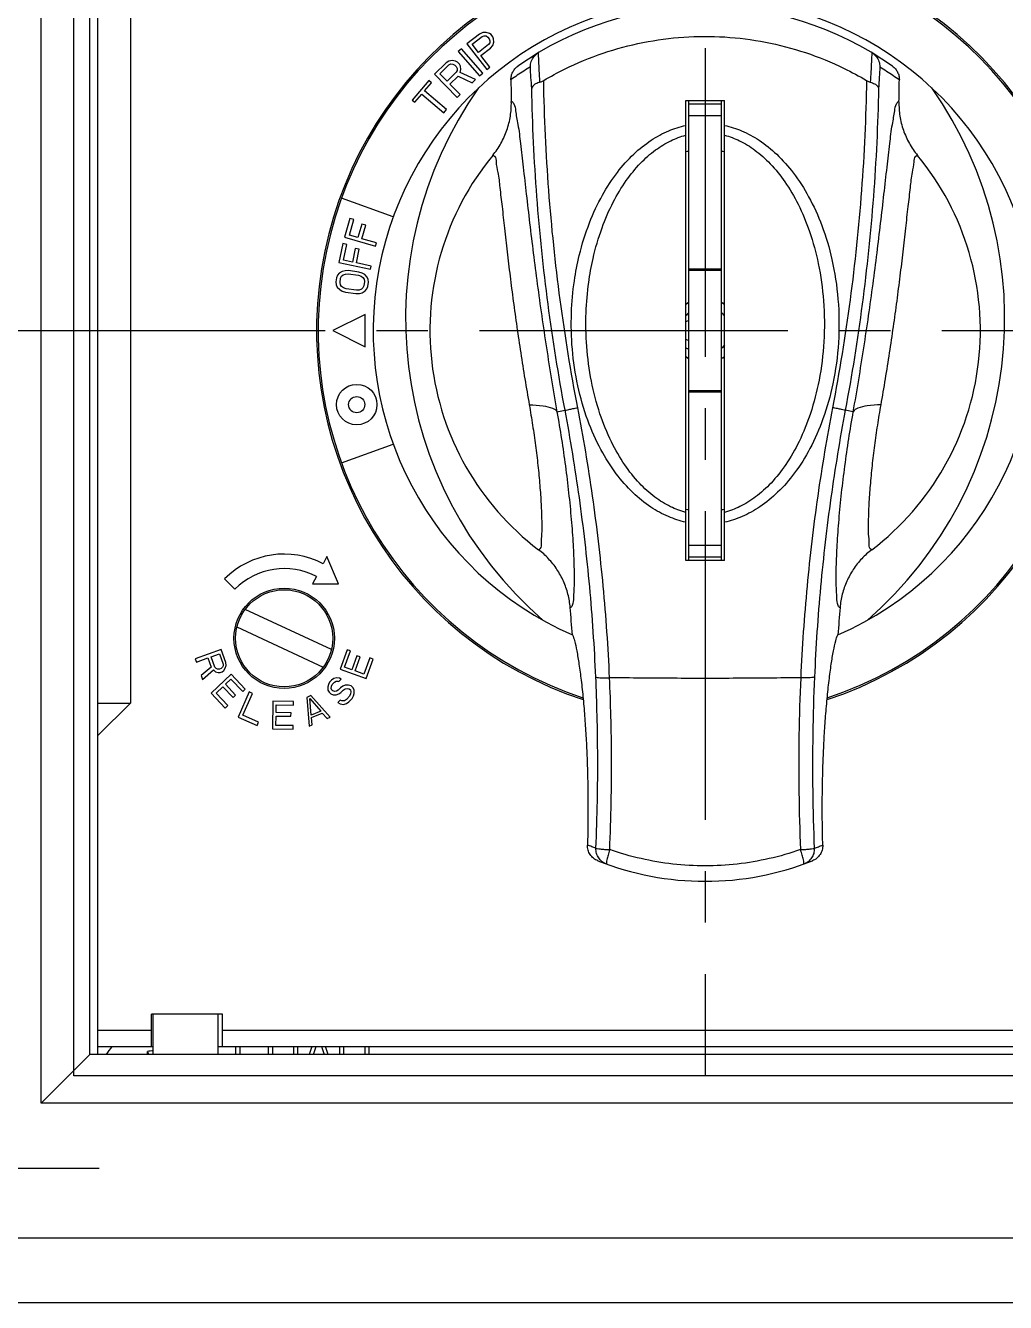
# Model space of a CAD drawing. Header units: millimetres. Extents: x -8980 to 16421, y 0 to 6237.
# Drawn here: x -6007.4 to -5946.9, y 3362.3 to 3441.2 of the extents above; entities that cross this region are included whole.
import ezdxf

# ---------------------------------------------------------------- set-up
doc = ezdxf.new("R2010")
doc.units = ezdxf.units.MM
doc.linetypes.add('CENTER2', pattern=[28.575, 19.05, -3.175, 3.175, -3.175])
doc.layers.add('CE', color=7, linetype='CENTER2')
doc.layers.add('D-HANDLE', color=3, linetype='Continuous')

# ---------------------------------------------------------------- blocks, each defined once
blk = doc.blocks.new('A$C42FF6926')
at = {"layer": 'CE', "ltscale": 15}
blk.add_line((-45, -51.7), (-37.432, -51.7), dxfattribs=at)
at = {"layer": 'D-HANDLE', "ltscale": 15}
for p, q in [((-39, -46), (-39, 46)), ((39, -46), (-39, -46))]:
    blk.add_line(p, q, dxfattribs=at)

msp = doc.modelspace()

# ---------------------------------------------------------------- linework, layer by layer
at = {"color": 1, "linetype": 'CENTER2'}
for p, q in [((-5965.462, 3468.348, 0), (-5965.462, 3376.348, 0)), ((-6236.583, 3422.348, 0), (-5913.462, 3422.348, 0))]:
    msp.add_line(p, q, dxfattribs=at)
at = {"layer": 'CE', "ltscale": 15}
msp.add_line((-6010.462, 3370.648, 0), (-6005.312, 3370.648, 0), dxfattribs=at)
at = {"layer": 'D-HANDLE', "ltscale": 15}
for p, q in [((-6006.462, 3374.648, 0), (-6006.462, 3470.048, 0)), ((-6003.462, 3377.648, 0), (-6003.462, 3467.048, 0)), ((-6002.962, 3377.648, 0), (-6002.962, 3467.048, 0)), ((-6000.962, 3445.348, 0), (-6000.962, 3399.348, 0)), ((-5979.393, 3440.651, 0), (-5980.183, 3440.037, 0)), ((-5979.855, 3440.023, 0), (-5979.229, 3440.508, 0)), ((-5979.202, 3440.745, 0), (-5979.393, 3440.651, 0)), ((-5979.229, 3440.508, 0), (-5979.105, 3440.551, 0)), ((-5978.992, 3440.746, 0), (-5979.202, 3440.745, 0)), ((-5979.105, 3440.551, 0), (-5978.987, 3440.535, 0)), ((-5978.789, 3440.689, 0), (-5978.992, 3440.746, 0)), ((-5978.987, 3440.535, 0), (-5978.875, 3440.46, 0)), ((-5978.875, 3440.46, 0), (-5978.797, 3440.359, 0)), ((-5978.765, 3440.115, 0), (-5978.838, 3440.004, 0)), ((-5978.797, 3440.359, 0), (-5978.752, 3440.233, 0)), ((-5978.678, 3440.613, 0), (-5978.789, 3440.689, 0)), ((-5978.752, 3440.233, 0), (-5978.765, 3440.115, 0)), ((-5978.574, 3440.479, 0), (-5978.678, 3440.613, 0)), ((-5978.576, 3439.939, 0), (-5978.522, 3440.142, 0)), ((-5978.528, 3440.353, 0), (-5978.574, 3440.479, 0)), ((-5978.522, 3440.142, 0), (-5978.528, 3440.353, 0)), ((-5980.518, 3439.736, 0), (-5980.706, 3439.571, 0)), ((-5980.706, 3439.571, 0), (-5979.389, 3438.066, 0)), ((-5979.201, 3438.231, 0), (-5980.518, 3439.736, 0)), ((-5980.183, 3440.037, 0), (-5978.955, 3438.458, 0)), ((-5979.463, 3439.519, 0), (-5979.855, 3440.023, 0)), ((-5978.838, 3440.004, 0), (-5979.463, 3439.519, 0)), ((-5979.306, 3439.317, 0), (-5978.714, 3439.777, 0)), ((-5978.758, 3438.611, 0), (-5979.306, 3439.317, 0)), ((-5978.714, 3439.777, 0), (-5978.576, 3439.939, 0)), ((-5981.467, 3438.868, 0), (-5982.178, 3438.166, 0)), ((-5981.851, 3438.19, 0), (-5981.287, 3438.746, 0)), ((-5981.288, 3438.984, 0), (-5981.467, 3438.868, 0)), ((-5981.08, 3439.01, 0), (-5981.288, 3438.984, 0)), ((-5981.287, 3438.746, 0), (-5981.169, 3438.803, 0)), ((-5981.169, 3438.803, 0), (-5981.049, 3438.801, 0)), ((-5980.871, 3438.977, 0), (-5981.08, 3439.01, 0)), ((-5981.049, 3438.801, 0), (-5980.93, 3438.74, 0)), ((-5980.93, 3438.74, 0), (-5980.841, 3438.649, 0)), ((-5980.752, 3438.915, 0), (-5980.871, 3438.977, 0)), ((-5980.841, 3438.649, 0), (-5980.781, 3438.529, 0)), ((-5980.781, 3438.529, 0), (-5980.78, 3438.409, 0)), ((-5980.633, 3438.794, 0), (-5980.752, 3438.915, 0)), ((-5980.573, 3438.674, 0), (-5980.633, 3438.794, 0)), ((-5980.542, 3438.465, 0), (-5980.573, 3438.674, 0)), ((-5978.955, 3438.458, 0), (-5978.758, 3438.611, 0)), ((-5982.529, 3437.786, 0), (-5983.551, 3436.576, 0)), ((-5982.367, 3437.649, 0), (-5982.529, 3437.786, 0)), ((-5982.178, 3438.166, 0), (-5980.774, 3436.742, 0)), ((-5981.403, 3437.735, 0), (-5981.851, 3438.19, 0)), ((-5980.839, 3438.291, 0), (-5981.403, 3437.735, 0)), ((-5981.223, 3437.554, 0), (-5980.719, 3438.051, 0)), ((-5980.78, 3438.409, 0), (-5980.839, 3438.291, 0)), ((-5980.719, 3438.051, 0), (-5979.854, 3437.649, 0)), ((-5980.601, 3438.287, 0), (-5980.542, 3438.465, 0)), ((-5979.647, 3437.854, 0), (-5980.601, 3438.287, 0)), ((-5979.854, 3437.649, 0), (-5979.647, 3437.854, 0)), ((-5979.389, 3438.066, 0), (-5979.201, 3438.231, 0)), ((-5983.388, 3436.439, 0), (-5982.958, 3436.949, 0)), ((-5982.958, 3436.949, 0), (-5981.592, 3435.796, 0)), ((-5982.797, 3437.14, 0), (-5982.367, 3437.649, 0)), ((-5981.431, 3435.987, 0), (-5982.797, 3437.14, 0)), ((-5980.596, 3436.917, 0), (-5981.223, 3437.554, 0)), ((-5980.774, 3436.742, 0), (-5980.596, 3436.917, 0)), ((-5983.551, 3436.576, 0), (-5983.388, 3436.439, 0)), ((-5966.662, 3408.148, 0), (-5966.662, 3436.548, 0)), ((-5966.662, 3436.548, 0), (-5964.262, 3436.548, 0)), ((-5966.462, 3408.148, 0), (-5966.462, 3436.548, 0)), ((-5966.462, 3436.348, 0), (-5964.462, 3436.348, 0)), ((-5964.462, 3436.548, 0), (-5964.462, 3408.148, 0)), ((-5964.262, 3408.148, 0), (-5964.262, 3436.548, 0)), ((-5981.592, 3435.796, 0), (-5981.431, 3435.987, 0)), ((-5966.462, 3435.613, 0), (-5964.462, 3435.613, 0)), ((-5984.721, 3429.358, 0), (-5987.921, 3430.522, 0)), ((-5987.405, 3429.266, 0), (-5987.736, 3428.113, 0)), ((-5987.436, 3428.234, 0), (-5987.16, 3429.196, 0)), ((-5987.16, 3429.196, 0), (-5987.405, 3429.266, 0)), ((-5986.665, 3428.915, 0), (-5986.904, 3428.082, 0)), ((-5986.42, 3428.845, 0), (-5986.665, 3428.915, 0)), ((-5986.659, 3428.011, 0), (-5986.42, 3428.845, 0)), ((-5987.835, 3427.718, 0), (-5988.084, 3426.544, 0)), ((-5987.585, 3427.665, 0), (-5987.835, 3427.718, 0)), ((-5987.793, 3426.687, 0), (-5987.585, 3427.665, 0)), ((-5987.736, 3428.113, 0), (-5985.814, 3427.561, 0)), ((-5986.904, 3428.082, 0), (-5987.436, 3428.234, 0)), ((-5985.759, 3427.753, 0), (-5986.659, 3428.011, 0)), ((-5985.814, 3427.561, 0), (-5985.759, 3427.753, 0)), ((-5987.252, 3426.572, 0), (-5987.793, 3426.687, 0)), ((-5987.072, 3427.419, 0), (-5987.252, 3426.572, 0)), ((-5986.822, 3427.366, 0), (-5987.072, 3427.419, 0)), ((-5987.002, 3426.518, 0), (-5986.822, 3427.366, 0)), ((-5988.063, 3425.889, 0), (-5988.165, 3425.768, 0)), ((-5988.084, 3426.544, 0), (-5986.128, 3426.128, 0)), ((-5987.876, 3425.998, 0), (-5988.063, 3425.889, 0)), ((-5987.699, 3426.041, 0), (-5987.876, 3425.998, 0)), ((-5987.483, 3426.045, 0), (-5987.699, 3426.041, 0)), ((-5986.851, 3425.958, 0), (-5987.483, 3426.045, 0)), ((-5986.086, 3426.324, 0), (-5987.002, 3426.518, 0)), ((-5986.645, 3425.896, 0), (-5986.851, 3425.958, 0)), ((-5986.485, 3425.807, 0), (-5986.645, 3425.896, 0)), ((-5986.128, 3426.128, 0), (-5986.086, 3426.324, 0)), ((-5964.462, 3426.136, 0), (-5966.462, 3426.136, 0)), ((-5964.462, 3426.06, 0), (-5966.462, 3426.06, 0)), ((-5988.23, 3425.609, 0), (-5988.267, 3425.345, 0)), ((-5988.267, 3425.345, 0), (-5988.247, 3425.174, 0)), ((-5988.247, 3425.174, 0), (-5988.181, 3425.03, 0)), ((-5988.165, 3425.768, 0), (-5988.23, 3425.609, 0)), ((-5988.014, 3425.31, 0), (-5987.977, 3425.574, 0)), ((-5987.99, 3425.172, 0), (-5988.014, 3425.31, 0)), ((-5987.919, 3425.062, 0), (-5987.99, 3425.172, 0)), ((-5987.977, 3425.574, 0), (-5987.917, 3425.701, 0)), ((-5987.917, 3425.701, 0), (-5987.819, 3425.788, 0)), ((-5987.819, 3425.788, 0), (-5987.684, 3425.837, 0)), ((-5987.684, 3425.837, 0), (-5987.51, 3425.847, 0)), ((-5987.51, 3425.847, 0), (-5986.878, 3425.76, 0)), ((-5986.878, 3425.76, 0), (-5986.714, 3425.704, 0)), ((-5986.714, 3425.704, 0), (-5986.597, 3425.62, 0)), ((-5986.538, 3425.108, 0), (-5986.598, 3424.981, 0)), ((-5986.597, 3425.62, 0), (-5986.526, 3425.51, 0)), ((-5986.502, 3425.372, 0), (-5986.538, 3425.108, 0)), ((-5986.526, 3425.51, 0), (-5986.502, 3425.372, 0)), ((-5986.335, 3425.652, 0), (-5986.485, 3425.807, 0)), ((-5986.268, 3425.508, 0), (-5986.335, 3425.652, 0)), ((-5986.285, 3425.073, 0), (-5986.249, 3425.337, 0)), ((-5986.249, 3425.337, 0), (-5986.268, 3425.508, 0)), ((-5988.181, 3425.03, 0), (-5988.03, 3424.875, 0)), ((-5988.03, 3424.875, 0), (-5987.871, 3424.786, 0)), ((-5987.801, 3424.978, 0), (-5987.919, 3425.062, 0)), ((-5987.871, 3424.786, 0), (-5987.665, 3424.724, 0)), ((-5987.637, 3424.922, 0), (-5987.801, 3424.978, 0)), ((-5987.665, 3424.724, 0), (-5987.032, 3424.637, 0)), ((-5987.005, 3424.835, 0), (-5987.637, 3424.922, 0)), ((-5987.032, 3424.637, 0), (-5986.817, 3424.641, 0)), ((-5986.832, 3424.845, 0), (-5987.005, 3424.835, 0)), ((-5986.696, 3424.894, 0), (-5986.832, 3424.845, 0)), ((-5986.817, 3424.641, 0), (-5986.639, 3424.684, 0)), ((-5986.598, 3424.981, 0), (-5986.696, 3424.894, 0)), ((-5986.639, 3424.684, 0), (-5986.452, 3424.793, 0)), ((-5986.452, 3424.793, 0), (-5986.35, 3424.914, 0)), ((-5986.35, 3424.914, 0), (-5986.285, 3425.073, 0)), ((-5986.462, 3423.348, 0), (-5988.462, 3422.348, 0)), ((-5986.462, 3421.348, 0), (-5986.462, 3423.348, 0)), ((-5988.462, 3422.348, 0), (-5986.462, 3421.348, 0)), ((-5966.462, 3418.636, 0), (-5964.462, 3418.636, 0)), ((-5966.462, 3418.56, 0), (-5964.462, 3418.56, 0)), ((-5974.612, 3417.33, 0), (-5974.115, 3417.423, 0)), ((-5956.313, 3417.33, 0), (-5956.81, 3417.423, 0)), ((-5987.921, 3414.174, 0), (-5984.722, 3415.338, 0)), ((-5964.462, 3409.083, 0), (-5966.462, 3409.083, 0)), ((-5988.82, 3408.394, 0), (-5989.05, 3407.955, 0)), ((-5988.104, 3406.707, 0), (-5988.82, 3408.394, 0)), ((-5964.262, 3408.148, 0), (-5966.662, 3408.148, 0)), ((-5964.462, 3408.348, 0), (-5966.462, 3408.348, 0)), ((-5995.139, 3407.025, 0), (-5994.503, 3406.389, 0)), ((-5989.468, 3407.157, 0), (-5989.704, 3406.707, 0)), ((-5989.704, 3406.707, 0), (-5988.104, 3406.707, 0)), ((-5988.545, 3402.648, 0), (-5993.871, 3405.136, 0)), ((-5994.379, 3404.048, 0), (-5989.053, 3401.56, 0)), ((-5995.359, 3402.654, 0), (-5996.957, 3402.076, 0)), ((-5995.967, 3402.208, 0), (-5995.456, 3402.393, 0)), ((-5995.456, 3402.393, 0), (-5995.227, 3401.76, 0)), ((-5995.069, 3401.855, 0), (-5995.359, 3402.654, 0)), ((-5987.575, 3402.638, 0), (-5988.003, 3401.437, 0)), ((-5987.727, 3401.565, 0), (-5987.37, 3402.565, 0)), ((-5987.37, 3402.565, 0), (-5987.575, 3402.638, 0)), ((-5986.975, 3402.274, 0), (-5987.284, 3401.407, 0)), ((-5986.771, 3402.201, 0), (-5986.975, 3402.274, 0)), ((-5996.957, 3402.076, 0), (-5996.885, 3401.876, 0)), ((-5996.885, 3401.876, 0), (-5996.171, 3402.135, 0)), ((-5995.966, 3401.568, 0), (-5996.584, 3401.044, 0)), ((-5996.171, 3402.135, 0), (-5995.966, 3401.568, 0)), ((-5995.738, 3401.576, 0), (-5995.967, 3402.208, 0)), ((-5995.668, 3401.488, 0), (-5995.738, 3401.576, 0)), ((-5995.575, 3401.446, 0), (-5995.668, 3401.488, 0)), ((-5995.461, 3401.45, 0), (-5995.575, 3401.446, 0)), ((-5995.359, 3401.486, 0), (-5995.461, 3401.45, 0)), ((-5995.269, 3401.557, 0), (-5995.359, 3401.486, 0)), ((-5995.225, 3401.648, 0), (-5995.269, 3401.557, 0)), ((-5995.227, 3401.76, 0), (-5995.225, 3401.648, 0)), ((-5995.197, 3401.357, 0), (-5995.097, 3401.506, 0)), ((-5995.097, 3401.506, 0), (-5995.043, 3401.676, 0)), ((-5995.043, 3401.676, 0), (-5995.069, 3401.855, 0)), ((-5987.284, 3401.407, 0), (-5987.727, 3401.565, 0)), ((-5987.08, 3401.334, 0), (-5986.771, 3402.201, 0)), ((-5986.178, 3402.14, 0), (-5986.535, 3401.139, 0)), ((-5986.402, 3400.866, 0), (-5985.974, 3402.067, 0)), ((-5985.974, 3402.067, 0), (-5986.178, 3402.14, 0)), ((-5996.584, 3401.044, 0), (-5996.499, 3400.81, 0)), ((-5996.499, 3400.81, 0), (-5995.826, 3401.393, 0)), ((-5994.738, 3401.137, 0), (-5995.975, 3399.971, 0)), ((-5995.826, 3401.393, 0), (-5995.709, 3401.285, 0)), ((-5995.709, 3401.285, 0), (-5995.537, 3401.234, 0)), ((-5995.537, 3401.234, 0), (-5995.423, 3401.237, 0)), ((-5995.423, 3401.237, 0), (-5995.287, 3401.287, 0)), ((-5995.287, 3401.287, 0), (-5995.197, 3401.357, 0)), ((-5995.092, 3400.511, 0), (-5994.75, 3400.834, 0)), ((-5994.75, 3400.834, 0), (-5994.021, 3400.061, 0)), ((-5993.863, 3400.209, 0), (-5994.738, 3401.137, 0)), ((-5988.54, 3400.764, 0), (-5988.66, 3400.634, 0)), ((-5988.393, 3400.869, 0), (-5988.54, 3400.764, 0)), ((-5988.217, 3400.9, 0), (-5988.393, 3400.869, 0)), ((-5988.356, 3400.643, 0), (-5988.258, 3400.696, 0)), ((-5988.258, 3400.696, 0), (-5988.157, 3400.699, 0)), ((-5988.039, 3400.879, 0), (-5988.217, 3400.9, 0)), ((-5988.157, 3400.699, 0), (-5988.079, 3400.676, 0)), ((-5988.079, 3400.676, 0), (-5987.935, 3400.832, 0)), ((-5987.935, 3400.832, 0), (-5988.039, 3400.879, 0)), ((-5988.003, 3401.437, 0), (-5986.402, 3400.866, 0)), ((-5986.535, 3401.139, 0), (-5987.08, 3401.334, 0)), ((-5995.975, 3399.971, 0), (-5995.101, 3399.044, 0)), ((-5995.671, 3399.966, 0), (-5995.25, 3400.362, 0)), ((-5994.943, 3399.192, 0), (-5995.671, 3399.966, 0)), ((-5995.25, 3400.362, 0), (-5994.619, 3399.692, 0)), ((-5994.461, 3399.841, 0), (-5995.092, 3400.511, 0)), ((-5993.62, 3400.037, 0), (-5994.306, 3398.482, 0)), ((-5994.024, 3398.595, 0), (-5993.425, 3399.951, 0)), ((-5994.021, 3400.061, 0), (-5993.863, 3400.209, 0)), ((-5993.425, 3399.951, 0), (-5993.62, 3400.037, 0)), ((-5988.73, 3400.506, 0), (-5988.773, 3400.352, 0)), ((-5988.773, 3400.352, 0), (-5988.763, 3400.15, 0)), ((-5988.763, 3400.15, 0), (-5988.681, 3400.026, 0)), ((-5988.66, 3400.634, 0), (-5988.73, 3400.506, 0)), ((-5988.681, 3400.026, 0), (-5988.575, 3399.928, 0)), ((-5988.575, 3399.928, 0), (-5988.444, 3399.855, 0)), ((-5988.565, 3400.257, 0), (-5988.546, 3400.384, 0)), ((-5988.51, 3400.157, 0), (-5988.565, 3400.257, 0)), ((-5988.546, 3400.384, 0), (-5988.501, 3400.487, 0)), ((-5988.457, 3400.108, 0), (-5988.51, 3400.157, 0)), ((-5988.501, 3400.487, 0), (-5988.356, 3400.643, 0)), ((-5988.353, 3400.06, 0), (-5988.457, 3400.108, 0)), ((-5988.228, 3400.089, 0), (-5988.353, 3400.06, 0)), ((-5988.242, 3399.861, 0), (-5988.093, 3399.916, 0)), ((-5988.129, 3400.143, 0), (-5988.228, 3400.089, 0)), ((-5987.985, 3400.299, 0), (-5988.129, 3400.143, 0)), ((-5988.093, 3399.916, 0), (-5987.97, 3399.995, 0)), ((-5987.838, 3400.404, 0), (-5987.985, 3400.299, 0)), ((-5987.97, 3399.995, 0), (-5987.826, 3400.151, 0)), ((-5987.689, 3400.459, 0), (-5987.838, 3400.404, 0)), ((-5987.826, 3400.151, 0), (-5987.703, 3400.231, 0)), ((-5987.703, 3400.231, 0), (-5987.578, 3400.26, 0)), ((-5987.486, 3400.465, 0), (-5987.689, 3400.459, 0)), ((-5987.578, 3400.26, 0), (-5987.45, 3400.238, 0)), ((-5987.332, 3400.418, 0), (-5987.486, 3400.465, 0)), ((-5987.45, 3400.238, 0), (-5987.37, 3400.164, 0)), ((-5987.358, 3399.911, 0), (-5987.427, 3399.783, 0)), ((-5987.37, 3400.164, 0), (-5987.339, 3400.038, 0)), ((-5987.339, 3400.038, 0), (-5987.358, 3399.911, 0)), ((-5987.199, 3400.296, 0), (-5987.332, 3400.418, 0)), ((-5987.141, 3400.145, 0), (-5987.199, 3400.296, 0)), ((-5987.174, 3399.79, 0), (-5987.131, 3399.943, 0)), ((-5987.131, 3399.943, 0), (-5987.141, 3400.145, 0)), ((-6002.962, 3399.348, 0), (-6000.962, 3399.348, 0)), ((-6000.962, 3399.348, 0), (-6002.962, 3397.348, 0)), ((-5995.101, 3399.044, 0), (-5994.943, 3399.192, 0)), ((-5994.619, 3399.692, 0), (-5994.461, 3399.841, 0)), ((-5992.162, 3399.459, 0), (-5992.189, 3397.759, 0)), ((-5990.887, 3399.438, 0), (-5992.162, 3399.459, 0)), ((-5991.96, 3398.768, 0), (-5991.953, 3399.238, 0)), ((-5991.953, 3399.238, 0), (-5990.89, 3399.221, 0)), ((-5990.89, 3399.221, 0), (-5990.887, 3399.438, 0)), ((-5989.807, 3399.814, 0), (-5990.067, 3399.703, 0)), ((-5990.067, 3399.703, 0), (-5989.924, 3397.917, 0)), ((-5989.88, 3399.626, 0), (-5989.205, 3398.851, 0)), ((-5989.792, 3398.602, 0), (-5989.88, 3399.626, 0)), ((-5988.62, 3398.471, 0), (-5989.807, 3399.814, 0)), ((-5988.444, 3399.855, 0), (-5988.242, 3399.861, 0)), ((-5987.998, 3399.539, 0), (-5988.142, 3399.383, 0)), ((-5988.142, 3399.383, 0), (-5988.012, 3399.311, 0)), ((-5988.012, 3399.311, 0), (-5987.807, 3399.266, 0)), ((-5987.894, 3399.491, 0), (-5987.998, 3399.539, 0)), ((-5987.743, 3399.495, 0), (-5987.894, 3399.491, 0)), ((-5987.807, 3399.266, 0), (-5987.607, 3399.322, 0)), ((-5987.62, 3399.575, 0), (-5987.743, 3399.495, 0)), ((-5987.427, 3399.783, 0), (-5987.62, 3399.575, 0)), ((-5987.607, 3399.322, 0), (-5987.461, 3399.427, 0)), ((-5987.461, 3399.427, 0), (-5987.268, 3399.635, 0)), ((-5987.268, 3399.635, 0), (-5987.174, 3399.79, 0)), ((-5994.306, 3398.482, 0), (-5993.139, 3397.967, 0)), ((-5993.052, 3398.166, 0), (-5994.024, 3398.595, 0)), ((-5991.973, 3397.973, 0), (-5991.964, 3398.551, 0)), ((-5991.964, 3398.551, 0), (-5991.043, 3398.537, 0)), ((-5991.04, 3398.753, 0), (-5991.96, 3398.768, 0)), ((-5991.043, 3398.537, 0), (-5991.04, 3398.753, 0)), ((-5989.205, 3398.851, 0), (-5989.792, 3398.602, 0)), ((-5989.768, 3398.455, 0), (-5989.116, 3398.732, 0)), ((-5989.729, 3398, 0), (-5989.768, 3398.455, 0)), ((-5989.116, 3398.732, 0), (-5988.816, 3398.388, 0)), ((-5988.816, 3398.388, 0), (-5988.62, 3398.471, 0)), ((-5993.139, 3397.967, 0), (-5993.052, 3398.166, 0)), ((-5992.189, 3397.759, 0), (-5990.914, 3397.739, 0)), ((-5990.911, 3397.956, 0), (-5991.973, 3397.973, 0)), ((-5990.914, 3397.739, 0), (-5990.911, 3397.956, 0)), ((-5989.924, 3397.917, 0), (-5989.729, 3398, 0)), ((-5995.262, 3380.148, 0), (-5999.662, 3380.148, 0)), ((-5999.662, 3378.148, 0), (-5999.662, 3380.148, 0)), ((-5999.562, 3377.648, 0), (-5999.562, 3380.148, 0)), ((-5995.562, 3380.148, 0), (-5995.562, 3377.648, 0)), ((-5995.262, 3378.148, 0), (-5995.262, 3380.148, 0)), ((-6002.962, 3379.148, 0), (-5999.662, 3379.148, 0)), ((-5995.262, 3379.148, 0), (-5927.962, 3379.148, 0)), ((-6002.962, 3378.148, 0), (-5999.562, 3378.148, 0)), ((-5999.896, 3377.838, 0), (-5999.844, 3377.648, 0)), ((-5995.562, 3378.148, 0), (-5927.962, 3378.148, 0)), ((-5994.462, 3378.148, 0), (-5994.462, 3377.648, 0)), ((-5994.187, 3377.648, 0), (-5994.187, 3378.148, 0)), ((-5992.436, 3378.148, 0), (-5992.446, 3378.099, 0)), ((-5992.446, 3378.099, 0), (-5992.446, 3377.648, 0)), ((-5992.171, 3377.648, 0), (-5992.171, 3378.099, 0)), ((-5990.899, 3378.148, 0), (-5990.887, 3378.099, 0)), ((-5990.887, 3378.099, 0), (-5990.887, 3377.648, 0)), ((-5990.612, 3377.648, 0), (-5990.612, 3378.099, 0)), ((-5989.746, 3378.148, 0), (-5989.912, 3377.648, 0)), ((-5989.659, 3377.648, 0), (-5989.496, 3378.148, 0)), ((-5989.162, 3378.148, 0), (-5988.998, 3377.648, 0)), ((-5988.746, 3377.648, 0), (-5988.912, 3378.148, 0)), ((-5988.046, 3378.148, 0), (-5988.046, 3377.648, 0)), ((-5987.771, 3377.648, 0), (-5987.771, 3378.148, 0)), ((-5986.499, 3378.148, 0), (-5986.487, 3378.099, 0)), ((-5986.487, 3378.099, 0), (-5986.487, 3377.648, 0)), ((-5986.212, 3377.648, 0), (-5986.212, 3378.099, 0)), ((-6006.462, 3374.648, 0), (-6003.462, 3377.648, 0)), ((-5927.462, 3377.648, 0), (-6003.462, 3377.648, 0)), ((-5924.462, 3374.648, 0), (-6006.462, 3374.648, 0)), ((-6014.462, 3366.348, 0), (-5916.462, 3366.348, 0)), ((-6018.462, 3362.348, 0), (-5912.462, 3362.348, 0))]:
    msp.add_line(p, q, dxfattribs=at)
at = {"layer": 'D-HANDLE', "ltscale": 15, "elevation": 0}
for points in [[(-5966.462, 3424.08), (-5966.572, 3424.012), (-5966.662, 3423.947)], [(-5966.462, 3424.08), (-5966.571, 3424.012), (-5966.662, 3423.947)], [(-5966.462, 3424.079), (-5966.555, 3424.023), (-5966.662, 3423.948)], [(-5966.462, 3424.079), (-5966.546, 3424.029), (-5966.658, 3423.951), (-5966.662, 3423.948)], [(-5964.262, 3423.947), (-5964.354, 3424.013), (-5964.462, 3424.08)], [(-5964.274, 3423.957), (-5964.38, 3424.03), (-5964.462, 3424.079)], [(-5964.262, 3423.948), (-5964.371, 3424.024), (-5964.462, 3424.079)], [(-5964.262, 3423.948), (-5964.362, 3424.018), (-5964.462, 3424.079)], [(-5964.262, 3423.947), (-5964.276, 3423.959), (-5964.387, 3424.034), (-5964.462, 3424.079)], [(-5964.262, 3423.948), (-5964.267, 3423.952), (-5964.379, 3424.029), (-5964.462, 3424.079)], [(-5964.262, 3421.45), (-5964.304, 3421.395), (-5964.376, 3421.313), (-5964.455, 3421.237), (-5964.462, 3421.23)], [(-5964.262, 3421.449), (-5964.31, 3421.388), (-5964.383, 3421.307), (-5964.462, 3421.231), (-5964.462, 3421.23)], [(-5964.262, 3421.449), (-5964.316, 3421.381), (-5964.389, 3421.3), (-5964.462, 3421.23)], [(-5964.262, 3421.449), (-5964.322, 3421.374), (-5964.396, 3421.293), (-5964.462, 3421.231)], [(-5964.462, 3421.231), (-5964.451, 3421.24), (-5964.377, 3421.313), (-5964.308, 3421.391)], [(-5966.662, 3420.749), (-5966.566, 3420.68), (-5966.462, 3420.616)], [(-5966.662, 3420.749), (-5966.575, 3420.686), (-5966.462, 3420.616)], [(-5966.662, 3420.748), (-5966.558, 3420.675), (-5966.462, 3420.617)], [(-5966.662, 3420.748), (-5966.662, 3420.748), (-5966.55, 3420.669), (-5966.462, 3420.617)], [(-5964.462, 3420.617), (-5964.374, 3420.67), (-5964.262, 3420.748)], [(-5964.462, 3420.617), (-5964.383, 3420.665), (-5964.27, 3420.742), (-5964.262, 3420.748)]]:
    msp.add_lwpolyline(points, dxfattribs=at)
at = {"layer": 'D-HANDLE', "ltscale": 15}
for centre, radius in [((-5986.982, 3417.774, 0), 1.25), ((-5986.982, 3417.774, 0), 0.5), ((-5991.462, 3403.348, 0), 3.1), ((-5991.462, 3403.348, 0), 3)]:
    msp.add_circle(centre, radius, dxfattribs=at)
for centre, radius, start, end in [((-5965.462, 3422.348, 0), 24, 288.29949, 251.70047), ((-5965.462, 3422.348, 0), 23.9, 288.40528, 251.59475), ((-5965.462, 3422.348, 0), 20.5, 92.26954, 246.41916), ((-5965.462, 3422.348, 0), 20.5, 293.58084, 87.73046), ((-5965.462, 3422.348, 0), 20, 54.64703, 125.35297), ((-5857.466, 3439.271, 0), 120, 180.68779, 181.33674), ((-6073.459, 3439.271, 0), 120, 358.66326, 359.31221), ((-5959.248, 3423.104, 0), 24.714, 144.87671, 228.99966), ((-5971.676, 3423.104, 0), 24.714, 311.00034, 35.12329), ((-5965.462, 3422.348, 0), 17, 140.50146, 232.72962), ((-5965.462, 3422.348, 0), 11.1, 95.17156, 96.20947), ((-5965.462, 3422.348, 0), 11.1, 83.79053, 84.82844), ((-5965.462, 3422.348, 0), 17, 307.27038, 39.49854), ((-5965.462, 3422.348, 0), 2, 120.00205, 126.87768), ((-5965.462, 3422.348, 0), 2, 53.11284, 59.99641), ((-5965.462, 3422.348, 0), 1.5, 131.81335, 143.15902), ((-5966.337, 3422.348, 0), 0.625, 101.547, 121.35913), ((-5965.462, 3422.348, 0), 1.5, 36.83324, 48.17839), ((-5966.337, 3422.348, 0), 0.625, 238.64087, 258.453), ((-5966.337, 3422.348, 0), 1.125, 253.20519, 263.61613), ((-5965.462, 3422.348, 0), 1.5, 311.83196, 323.17532), ((-5965.462, 3422.348, 0), 11.1, 263.88981, 264.82844), ((-5965.462, 3422.348, 0), 11.1, 275.17156, 276.11017), ((-5991.462, 3403.348, 0), 5.2, 62.36195, 135), ((-5991.462, 3403.348, 0), 4.3, 62.36195, 135), ((-6093.364, 3395.087, 0), 120, 4.04874, 4.8604), ((-5837.561, 3395.087, 0), 120, 175.1396, 175.95126), ((-5965.462, 3406.348, 0), 18, 248.3979, 291.6021), ((-5999.462, 3375.848, 0), 3.5, 138.91692, 149.04994), ((-5999.462, 3375.848, 0), 2.036, 92.81475, 102.30653)]:
    msp.add_arc(centre, radius, start, end, dxfattribs=at)
for points, start_tangent, end_tangent in [([(-5975.432, 3437.785, 0), (-5974.148, 3438.483, 0), (-5971.767, 3439.47, 0), (-5969.3, 3440.129, 0), (-5966.788, 3440.461, 0), (-5964.249, 3440.469, 0), (-5961.735, 3440.151, 0), (-5959.265, 3439.506, 0), (-5956.88, 3438.534, 0), (-5955.492, 3437.785, 0)], (0.859965, 0.510352), (0.859959, -0.510363)), ([(-5976.258, 3438.622, 0), (-5976.197, 3438.958, 0), (-5976.026, 3439.261, 0), (-5975.758, 3439.494, 0)], (0.015168, 0.999885), (0.857415, 0.514625)), ([(-5975.664, 3437.682, 0), (-5975.715, 3438.598, 0), (-5975.758, 3439.494, 0)], (-0.059352, 0.998237), (-0.044771, 0.998997)), ([(-5955.166, 3439.494, 0), (-5955.192, 3438.943, 0), (-5955.224, 3438.339, 0), (-5955.261, 3437.682, 0)], (-0.044752, -0.998998), (-0.059324, -0.998239)), ([(-5955.166, 3439.494, 0), (-5954.899, 3439.261, 0), (-5954.728, 3438.958, 0), (-5954.666, 3438.622, 0)], (0.857415, -0.514625), (0.015168, -0.999885)), ([(-5977.457, 3437.831, 0), (-5977.431, 3438.07, 0), (-5977.348, 3438.297, 0), (-5977.213, 3438.497, 0), (-5977.034, 3438.66, 0)], (-0.012004, 0.999928), (0.815603, 0.578612)), ([(-5976.258, 3438.622, 0), (-5976.663, 3438.369, 0), (-5977.063, 3438.105, 0), (-5977.457, 3437.831, 0)], (-0.854882, -0.518822), (-0.813229, -0.581944)), ([(-5976.174, 3437.295, 0), (-5976.218, 3437.964, 0), (-5976.258, 3438.622, 0)], (-0.068692, 0.997638), (-0.057512, 0.998345)), ([(-5954.666, 3438.622, 0), (-5954.705, 3437.99, 0), (-5954.75, 3437.295, 0)], (-0.057511, -0.998345), (-0.068691, -0.997638)), ([(-5954.666, 3438.622, 0), (-5954.262, 3438.369, 0), (-5953.862, 3438.105, 0), (-5953.467, 3437.831, 0)], (0.854882, -0.518822), (0.813229, -0.581944)), ([(-5953.89, 3438.66, 0), (-5953.711, 3438.497, 0), (-5953.577, 3438.297, 0), (-5953.493, 3438.07, 0), (-5953.467, 3437.831, 0)], (0.815603, -0.578612), (-0.012004, -0.999928)), ([(-5975.664, 3437.682, 0), (-5975.59, 3437.707, 0), (-5975.513, 3437.742, 0), (-5975.433, 3437.786, 0)], (0.961797, 0.273765), (0.859984, 0.510322)), ([(-5973.33, 3417.586, 0), (-5974.413, 3424.243, 0), (-5975.119, 3431.004, 0), (-5975.433, 3437.786, 0)], (-0.188746, 0.982026), (-0.017313, 0.99985)), ([(-5955.492, 3437.786, 0), (-5955.806, 3431.004, 0), (-5956.511, 3424.243, 0), (-5957.595, 3417.586, 0)], (-0.017313, -0.99985), (-0.188746, -0.982026)), ([(-5955.492, 3437.786, 0), (-5955.411, 3437.742, 0), (-5955.334, 3437.707, 0), (-5955.261, 3437.682, 0)], (0.859942, -0.510393), (0.961787, -0.2738)), ([(-5975.664, 3437.682, 0), (-5975.93, 3437.576, 0), (-5976.105, 3437.442, 0), (-5976.174, 3437.295, 0)], (-0.961797, -0.273765), (-0.096846, -0.995299)), ([(-5974.115, 3417.423, 0), (-5975.162, 3423.971, 0), (-5975.853, 3430.621, 0), (-5976.174, 3437.295, 0)], (-0.184951, 0.982748), (-0.020337, 0.999793)), ([(-5954.75, 3437.295, 0), (-5955.071, 3430.621, 0), (-5955.762, 3423.971, 0), (-5956.81, 3417.423, 0)], (-0.020337, -0.999793), (-0.184951, -0.982748)), ([(-5955.261, 3437.682, 0), (-5954.994, 3437.576, 0), (-5954.82, 3437.442, 0), (-5954.75, 3437.295, 0)], (0.961787, -0.2738), (0.096849, -0.995299)), ([(-5978.58, 3433.161, 0), (-5978.074, 3433.9, 0), (-5977.707, 3434.718, 0), (-5977.491, 3435.586, 0), (-5977.433, 3436.472, 0)], (0.636061, 0.771639), (-0.023341, 0.999728)), ([(-5977.433, 3436.472, 0), (-5977.305, 3436.379, 0), (-5977.17, 3435.908, 0), (-5977.026, 3435.072, 0), (-5976.87, 3433.895, 0), (-5976.698, 3432.429, 0), (-5976.509, 3430.766, 0), (-5976.302, 3428.979, 0), (-5976.077, 3427.128, 0), (-5975.83, 3425.218, 0), (-5975.558, 3423.261, 0), (-5975.263, 3421.281, 0), (-5974.947, 3419.298, 0), (-5974.612, 3417.33, 0)], (0.776396, 0.630246), (0.172513, -0.985007)), ([(-5956.313, 3417.33, 0), (-5955.978, 3419.299, 0), (-5955.661, 3421.284, 0), (-5955.366, 3423.266, 0), (-5955.094, 3425.226, 0), (-5954.847, 3427.136, 0), (-5954.622, 3428.984, 0), (-5954.415, 3430.771, 0), (-5954.226, 3432.434, 0), (-5954.055, 3433.896, 0), (-5953.899, 3435.071, 0), (-5953.755, 3435.907, 0), (-5953.62, 3436.379, 0), (-5953.491, 3436.472, 0)], (0.172513, 0.985007), (0.776396, -0.630246)), ([(-5953.491, 3436.472, 0), (-5953.433, 3435.586, 0), (-5953.218, 3434.718, 0), (-5952.85, 3433.9, 0), (-5952.344, 3433.161, 0)], (-0.023341, -0.999728), (0.636061, -0.771639)), ([(-5973.234, 3426.986, 0), (-5972.601, 3429.007, 0), (-5971.8, 3430.712, 0), (-5970.881, 3432.114, 0), (-5969.864, 3433.243, 0), (-5968.791, 3434.096, 0), (-5967.714, 3434.676, 0), (-5966.662, 3435.014, 0)], (0.235647, 0.971839), (0.976648, 0.214847)), ([(-5964.262, 3435.014, 0), (-5963.206, 3434.675, 0), (-5962.127, 3434.092, 0), (-5961.044, 3433.227, 0), (-5960.01, 3432.069, 0), (-5959.068, 3430.611, 0), (-5958.258, 3428.838, 0), (-5957.631, 3426.732, 0), (-5957.257, 3424.287, 0), (-5957.231, 3421.604, 0)], (0.976672, -0.214738), (-0.062808, -0.998026)), ([(-5972.383, 3426.789, 0), (-5971.832, 3428.679, 0), (-5971.136, 3430.28, 0), (-5970.338, 3431.602, 0), (-5969.456, 3432.674, 0), (-5968.523, 3433.494, 0), (-5967.583, 3434.064, 0), (-5966.662, 3434.407, 0)], (0.221349, 0.975195), (0.966524, 0.256575)), ([(-5964.262, 3434.407, 0), (-5963.336, 3434.061, 0), (-5962.387, 3433.484, 0), (-5961.441, 3432.645, 0), (-5960.54, 3431.535, 0), (-5959.721, 3430.147, 0), (-5959.018, 3428.467, 0), (-5958.474, 3426.478, 0), (-5958.152, 3424.178, 0), (-5958.131, 3421.659, 0)], (0.966539, -0.256521), (-0.058836, -0.998268)), ([(-5978.58, 3433.161, 0), (-5978.481, 3433.118, 0), (-5978.376, 3432.765, 0), (-5978.263, 3432.111, 0), (-5978.141, 3431.176, 0), (-5978.005, 3430, 0), (-5977.856, 3428.658, 0), (-5977.691, 3427.212, 0), (-5977.511, 3425.711, 0), (-5977.312, 3424.162, 0), (-5977.092, 3422.574, 0), (-5976.854, 3420.967, 0), (-5976.597, 3419.357, 0), (-5976.325, 3417.76, 0)], (0.636283, 0.771455), (0.17298, -0.984925)), ([(-5954.6, 3417.76, 0), (-5954.327, 3419.358, 0), (-5954.071, 3420.969, 0), (-5953.831, 3422.578, 0), (-5953.612, 3424.168, 0), (-5953.413, 3425.717, 0), (-5953.233, 3427.216, 0), (-5953.068, 3428.663, 0), (-5952.919, 3430.004, 0), (-5952.783, 3431.177, 0), (-5952.661, 3432.11, 0), (-5952.549, 3432.764, 0), (-5952.444, 3433.118, 0), (-5952.344, 3433.161, 0)], (0.17298, 0.984925), (0.636283, -0.771456)), ([(-5966.662, 3410.516, 0), (-5967.726, 3410.859, 0), (-5968.819, 3411.453, 0), (-5969.912, 3412.333, 0), (-5970.951, 3413.509, 0), (-5971.897, 3414.994, 0), (-5972.71, 3416.811, 0), (-5973.323, 3418.931, 0), (-5973.664, 3421.202, 0), (-5973.718, 3423.429, 0), (-5973.538, 3425.417, 0), (-5973.234, 3426.986, 0)], (-0.976706, 0.214583), (0.235632, 0.971842)), ([(-5966.662, 3411.123, 0), (-5967.599, 3411.474, 0), (-5968.562, 3412.065, 0), (-5969.52, 3412.923, 0), (-5970.427, 3414.056, 0), (-5971.251, 3415.479, 0), (-5971.957, 3417.212, 0), (-5972.485, 3419.22, 0), (-5972.773, 3421.359, 0), (-5972.813, 3423.45, 0), (-5972.651, 3425.315, 0), (-5972.383, 3426.789, 0)], (-0.966541, 0.256514), (0.221328, 0.975199)), ([(-5958.131, 3421.659, 0), (-5958.428, 3419.278, 0), (-5958.961, 3417.231, 0), (-5959.662, 3415.502, 0), (-5960.485, 3414.075, 0), (-5961.393, 3412.935, 0), (-5962.349, 3412.074, 0), (-5963.314, 3411.479, 0), (-5964.262, 3411.123, 0)], (-0.058878, -0.998265), (-0.966489, -0.256709)), ([(-5957.231, 3421.604, 0), (-5957.572, 3419.066, 0), (-5958.186, 3416.889, 0), (-5958.993, 3415.058, 0), (-5959.94, 3413.554, 0), (-5960.984, 3412.36, 0), (-5962.079, 3411.47, 0), (-5963.182, 3410.866, 0), (-5964.262, 3410.516, 0)], (-0.062849, -0.998023), (-0.976613, -0.215004)), ([(-5976.325, 3417.76, 0), (-5976.118, 3416.502, 0), (-5975.94, 3415.256, 0), (-5975.791, 3414.016, 0), (-5975.674, 3412.787, 0), (-5975.595, 3411.625, 0), (-5975.558, 3410.604, 0), (-5975.56, 3409.784, 0), (-5975.597, 3409.201, 0), (-5975.664, 3408.877, 0), (-5975.757, 3408.82, 0)], (0.172989, -0.984924), (-0.795982, 0.605321)), ([(-5976.325, 3417.76, 0), (-5975.472, 3417.699, 0), (-5974.889, 3417.552, 0), (-5974.612, 3417.33, 0)], (0.999853, -0.017138), (0.410453, -0.911882)), ([(-5974.612, 3417.33, 0), (-5974.334, 3415.65, 0), (-5974.094, 3413.986, 0), (-5973.893, 3412.329, 0), (-5973.732, 3410.687, 0), (-5973.62, 3409.129, 0), (-5973.563, 3407.753, 0), (-5973.558, 3406.638, 0), (-5973.599, 3405.833, 0), (-5973.68, 3405.368, 0), (-5973.795, 3405.255, 0)], (0.173446, -0.984843), (-0.890861, 0.454275)), ([(-5974.115, 3417.423, 0), (-5974.046, 3417.441, 0), (-5973.879, 3417.477, 0), (-5973.631, 3417.527, 0), (-5973.33, 3417.586, 0)], (0.880313, 0.474393), (0.98212, 0.188254)), ([(-5972.215, 3400.96, 0), (-5972.593, 3406.533, 0), (-5973.231, 3412.033, 0), (-5974.115, 3417.423, 0)], (-0.043819, 0.999039), (-0.184965, 0.982745)), ([(-5971.365, 3400.916, 0), (-5971.757, 3406.56, 0), (-5972.416, 3412.129, 0), (-5973.33, 3417.586, 0)], (-0.044785, 0.998997), (-0.188747, 0.982026)), ([(-5957.595, 3417.586, 0), (-5958.509, 3412.129, 0), (-5959.168, 3406.56, 0), (-5959.559, 3400.916, 0)], (-0.188747, -0.982026), (-0.044785, -0.998997)), ([(-5956.81, 3417.423, 0), (-5957.694, 3412.033, 0), (-5958.331, 3406.533, 0), (-5958.709, 3400.96, 0)], (-0.184965, -0.982745), (-0.043819, -0.999039)), ([(-5956.81, 3417.423, 0), (-5956.879, 3417.441, 0), (-5957.046, 3417.477, 0), (-5957.293, 3417.527, 0), (-5957.595, 3417.586, 0)], (-0.880314, 0.474392), (-0.98212, 0.188254)), ([(-5957.129, 3405.255, 0), (-5957.244, 3405.367, 0), (-5957.325, 3405.831, 0), (-5957.367, 3406.634, 0), (-5957.362, 3407.746, 0), (-5957.305, 3409.121, 0), (-5957.193, 3410.677, 0), (-5957.033, 3412.319, 0), (-5956.83, 3413.985, 0), (-5956.59, 3415.655, 0), (-5956.313, 3417.33, 0)], (-0.890862, -0.454273), (0.173447, 0.984843)), ([(-5954.6, 3417.76, 0), (-5955.452, 3417.699, 0), (-5956.036, 3417.552, 0), (-5956.313, 3417.33, 0)], (-0.999853, -0.017137), (-0.410469, -0.911875)), ([(-5955.168, 3408.82, 0), (-5955.26, 3408.876, 0), (-5955.327, 3409.2, 0), (-5955.364, 3409.781, 0), (-5955.367, 3410.599, 0), (-5955.33, 3411.619, 0), (-5955.251, 3412.78, 0), (-5955.134, 3414.008, 0), (-5954.985, 3415.255, 0), (-5954.806, 3416.506, 0), (-5954.6, 3417.76, 0)], (-0.795983, -0.605319), (0.17299, 0.984924)), ([(-5973.795, 3405.255, 0), (-5973.935, 3406.076, 0), (-5974.211, 3406.869, 0), (-5974.614, 3407.6, 0), (-5975.136, 3408.26, 0), (-5975.757, 3408.82, 0)], (-0.084723, 0.996405), (-0.79579, 0.605573)), ([(-5955.167, 3408.82, 0), (-5955.789, 3408.26, 0), (-5956.311, 3407.6, 0), (-5956.713, 3406.869, 0), (-5956.99, 3406.076, 0), (-5957.129, 3405.255, 0)], (-0.79579, -0.605573), (-0.084723, -0.996405)), ([(-5973.663, 3403.56, 0), (-5973.532, 3403.203, 0), (-5973.393, 3402.585, 0), (-5973.253, 3401.756, 0), (-5973.12, 3400.757, 0), (-5972.998, 3399.616, 0), (-5972.895, 3398.403, 0), (-5972.815, 3397.183, 0), (-5972.757, 3395.959, 0), (-5972.718, 3394.695, 0), (-5972.699, 3393.371, 0), (-5972.702, 3391.993, 0), (-5972.729, 3390.583, 0)], (0.515794, -0.856712), (-0.027257, -0.999628)), ([(-5958.196, 3390.583, 0), (-5958.223, 3391.995, 0), (-5958.226, 3393.375, 0), (-5958.206, 3394.7, 0), (-5958.167, 3395.961, 0), (-5958.109, 3397.183, 0), (-5958.03, 3398.399, 0), (-5957.928, 3399.609, 0), (-5957.806, 3400.749, 0), (-5957.672, 3401.75, 0), (-5957.533, 3402.582, 0), (-5957.393, 3403.202, 0), (-5957.261, 3403.56, 0)], (-0.027257, 0.999628), (0.515794, 0.856712)), ([(-5972.215, 3400.96, 0), (-5972.139, 3400.934, 0), (-5971.956, 3400.917, 0), (-5971.688, 3400.911, 0), (-5971.365, 3400.916, 0)], (0.555398, -0.831585), (0.999533, 0.030567)), ([(-5972.203, 3390.386, 0), (-5972.117, 3393.297, 0), (-5972.097, 3396.029, 0), (-5972.134, 3398.583, 0), (-5972.215, 3400.96, 0)], (0.041595, 0.999135), (-0.043818, 0.99904)), ([(-5971.354, 3390.302, 0), (-5971.263, 3393.222, 0), (-5971.243, 3395.965, 0), (-5971.281, 3398.53, 0), (-5971.365, 3400.916, 0)], (0.042819, 0.999083), (-0.04517, 0.998979)), ([(-5959.559, 3400.916, 0), (-5963.488, 3400.879, 0), (-5967.436, 3400.879, 0), (-5971.365, 3400.916, 0)], (-0.999903, -0.013929), (-0.999903, 0.013929)), ([(-5959.559, 3400.916, 0), (-5959.667, 3397.377, 0), (-5959.671, 3393.839, 0), (-5959.572, 3390.301, 0)], (-0.04517, -0.998979), (0.042819, -0.999083)), ([(-5958.709, 3400.96, 0), (-5958.786, 3400.934, 0), (-5958.969, 3400.917, 0), (-5959.237, 3400.911, 0), (-5959.559, 3400.916, 0)], (-0.555397, -0.831586), (-0.999533, 0.030567)), ([(-5958.709, 3400.96, 0), (-5958.814, 3397.435, 0), (-5958.818, 3393.911, 0), (-5958.721, 3390.386, 0)], (-0.043818, -0.99904), (0.041595, -0.999135)), ([(-5972.089, 3389.612, 0), (-5972.353, 3389.767, 0), (-5972.56, 3389.995, 0), (-5972.69, 3390.278, 0), (-5972.729, 3390.583, 0)], (-0.929763, 0.368159), (0.027257, 0.999628)), ([(-5972.203, 3390.386, 0), (-5972.466, 3390.482, 0), (-5972.729, 3390.583, 0)], (-0.941993, 0.335632), (-0.930486, 0.366328)), ([(-5958.196, 3390.583, 0), (-5958.234, 3390.278, 0), (-5958.364, 3389.995, 0), (-5958.571, 3389.767, 0), (-5958.835, 3389.612, 0)], (0.027257, -0.999628), (-0.929763, -0.368159)), ([(-5958.721, 3390.386, 0), (-5958.458, 3390.482, 0), (-5958.196, 3390.583, 0)], (0.941993, 0.335632), (0.930486, 0.366328)), ([(-5971.543, 3389.406, 0), (-5971.819, 3389.558, 0), (-5972.034, 3389.788, 0), (-5972.166, 3390.074, 0), (-5972.203, 3390.386, 0)], (-0.941202, 0.337843), (0.0411, 0.999155)), ([(-5972.203, 3390.386, 0), (-5972.128, 3390.365, 0), (-5971.946, 3390.342, 0), (-5971.677, 3390.32, 0), (-5971.353, 3390.301, 0)], (0.902671, -0.430332), (0.999927, -0.012065)), ([(-5971.353, 3390.301, 0), (-5971.46, 3389.964, 0), (-5971.533, 3389.679, 0), (-5971.562, 3389.485, 0), (-5971.543, 3389.406, 0)], (-0.325881, -0.945411), (0.941202, -0.337843)), ([(-5959.572, 3390.301, 0), (-5961.505, 3389.747, 0), (-5963.475, 3389.415, 0), (-5965.462, 3389.305, 0), (-5967.45, 3389.415, 0), (-5969.419, 3389.747, 0), (-5971.354, 3390.302, 0)], (-0.944249, -0.329234), (-0.944246, 0.329242)), ([(-5959.572, 3390.301, 0), (-5959.248, 3390.32, 0), (-5958.979, 3390.342, 0), (-5958.796, 3390.365, 0), (-5958.721, 3390.386, 0)], (0.997036, 0.076938), (0.565062, 0.825049)), ([(-5959.381, 3389.406, 0), (-5959.362, 3389.485, 0), (-5959.391, 3389.679, 0), (-5959.464, 3389.964, 0), (-5959.572, 3390.301, 0)], (0.941202, 0.337843), (-0.296373, 0.955072)), ([(-5958.721, 3390.386, 0), (-5958.758, 3390.074, 0), (-5958.891, 3389.788, 0), (-5959.105, 3389.558, 0), (-5959.381, 3389.406, 0)], (0.039634, -0.999214), (-0.941202, -0.337843)), ([(-5999.905, 3377.648, 0), (-5999.904, 3377.668, 0), (-5999.9, 3377.753, 0), (-5999.896, 3377.838, 0)], (0.040753, 0.999169), (0.051976, 0.998648))]:
    msp.add_spline(points, degree=3, dxfattribs=dict(at, start_tangent=start_tangent, end_tangent=end_tangent))

# ---------------------------------------------------------------- block references
msp.add_blockref('A$C42FF6926', (-5965.462, 3422.348, 0))

doc.saveas('drawing.dxf')
